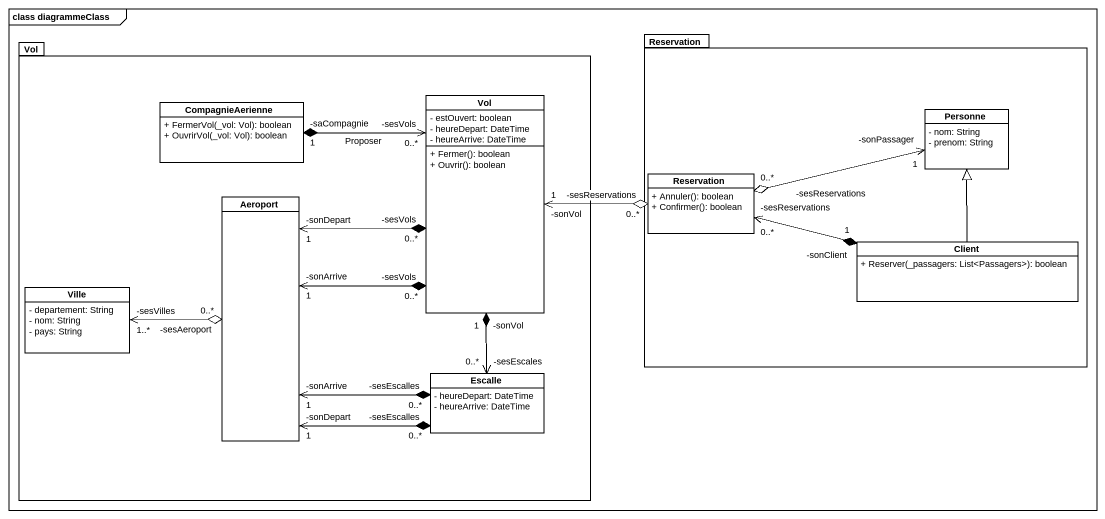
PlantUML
@startuml
mainframe class diagrammeClass
hide circle
hide empty members
skinparam classAttributeIconSize 0
package Vol {
  class CompagnieAerienne {
    + FermerVol(_vol: Vol): boolean
    + OuvrirVol(_vol: Vol): boolean
  }
  class "Vol" as Vol_2 {
    - estOuvert: boolean
    - heureDepart: DateTime
    - heureArrive: DateTime
    + Fermer(): boolean
    + Ouvrir(): boolean
  }
  class Aeroport
  class Ville {
    - departement: String
    - nom: String
    - pays: String
  }
  class Escalle {
    - heureDepart: DateTime
    - heureArrive: DateTime
  }
}
package Reservation {
  class Personne {
    - nom: String
    - prenom: String
  }
  class "Reservation" as Reservation_2 {
    + Annuler(): boolean
    + Confirmer(): boolean
  }
  class Client {
    + Reserver(_passagers: List<Passagers>): boolean
  }
}
CompagnieAerienne "-saCompagnie\n1" *-right-> "-sesVols\n0..*" Vol_2 : Proposer
Reservation_2 "-sesReservations\n0..*" o-left-> "-sonVol\n1" Vol_2
Reservation_2 "-sesReservations\n0..*" o-right-> "-sonPassager\n1" Personne
Aeroport "-sonDepart\n1" <-right-* "-sesVols\n0..*" Vol_2
Aeroport "-sonArrive\n1" <-right-* "-sesVols\n0..*" Vol_2
Aeroport "-sonDepart\n1" <-right-* "-sesEscalles\n0..*" Escalle
Aeroport "-sonArrive\n1" <-right-* "-sesEscalles\n0..*" Escalle
Client -up-|> Personne
Client "-sonClient\n1" *-left-> "-sesReservations\n0..*" Reservation_2
Ville "-sesVilles\n1..*" <-right-o "-sesAeroport\n0..*" Aeroport
Escalle "-sesEscales\n0..*" <-up-* "-sonVol\n1" Vol_2
@enduml
